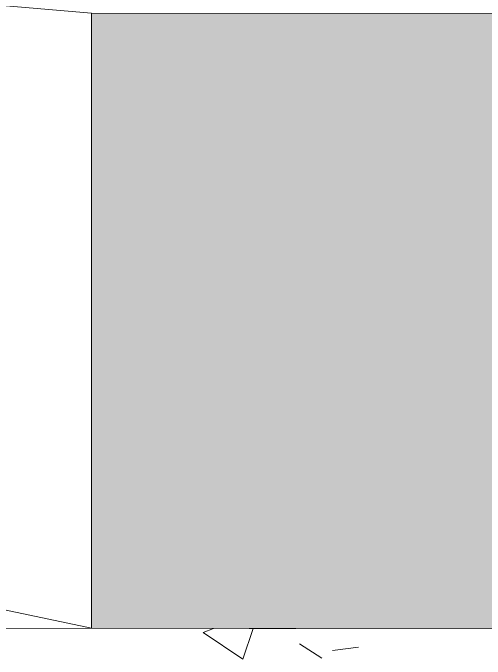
# Model space of a CAD drawing. Header units: inches. Extents: x 27328 to 121296, y -4075 to 4147.
# Drawn here: x 49625.66698 to 49625.68489, y 59.95997 to 59.98447 of the extents above; entities that cross this region are included whole.
import ezdxf

# ---------------------------------------------------------------- set-up
doc = ezdxf.new("R2010")
doc.units = ezdxf.units.IN
doc.header["$MEASUREMENT"] = 0
doc.layers.add('C-BLDG-PADS', color=91, linetype='Continuous', lineweight=9)
doc.layers.add('Q-CASE', color=31, linetype='Continuous', lineweight=9)

# ---------------------------------------------------------------- blocks, each defined once
blk = doc.blocks.new('FP_204-mezzanine - perspective')
at = {"layer": 'C-BLDG-PADS'}
for p, q in [((23036.038514, 59.96098), (23036.038905, 59.961129)), ((23036.038514, 59.96098), (23036.04002, 59.959969)), ((23036.04002, 59.959969), (23036.040411, 59.961127)), ((23036.042174, 59.960542), (23036.043017, 59.960008)), ((23036.043417, 59.960291), (23036.044408, 59.960419))]:
    blk.add_line(p, q, dxfattribs=at)

msp = doc.modelspace()

# ---------------------------------------------------------------- hatches: boundary and pattern name
at = {"layer": 'Q-CASE'}
msp.add_hatch(color=256, dxfattribs=at).paths.add_polyline_path([(49625.829402, 59.960925), (49625.829402, 59.98437), (49625.669964, 59.984454), (49625.669964, 59.961135), (49625.822898, 59.960934)], flags=0)

# ---------------------------------------------------------------- linework, layer by layer
at = {"layer": 'C-BLDG-PADS', "lineweight": 13}
msp.add_line((49625.959628, 59.960754), (49624.888348, 59.962162), dxfattribs=at)
at = {"layer": 'Q-CASE'}
for p, q in [((49625.660888, 59.985229), (49625.669964, 59.984454)), ((49625.669964, 59.961135), (49625.660888, 59.963072))]:
    msp.add_line(p, q, dxfattribs=at)
at = {"layer": 'Q-CASE', "lineweight": 20}
for p, q in [((49625.829402, 59.98437), (49625.669964, 59.984454)), ((49625.669964, 59.984454), (49625.669964, 59.961135)), ((49625.669964, 59.961135), (49625.829402, 59.960925))]:
    msp.add_line(p, q, dxfattribs=at)

# ---------------------------------------------------------------- block references
at = {"layer": 'C-BLDG-PADS'}
msp.add_blockref('FP_204-mezzanine - perspective', (26589.635683, 0), dxfattribs=at)

doc.saveas('drawing.dxf')
